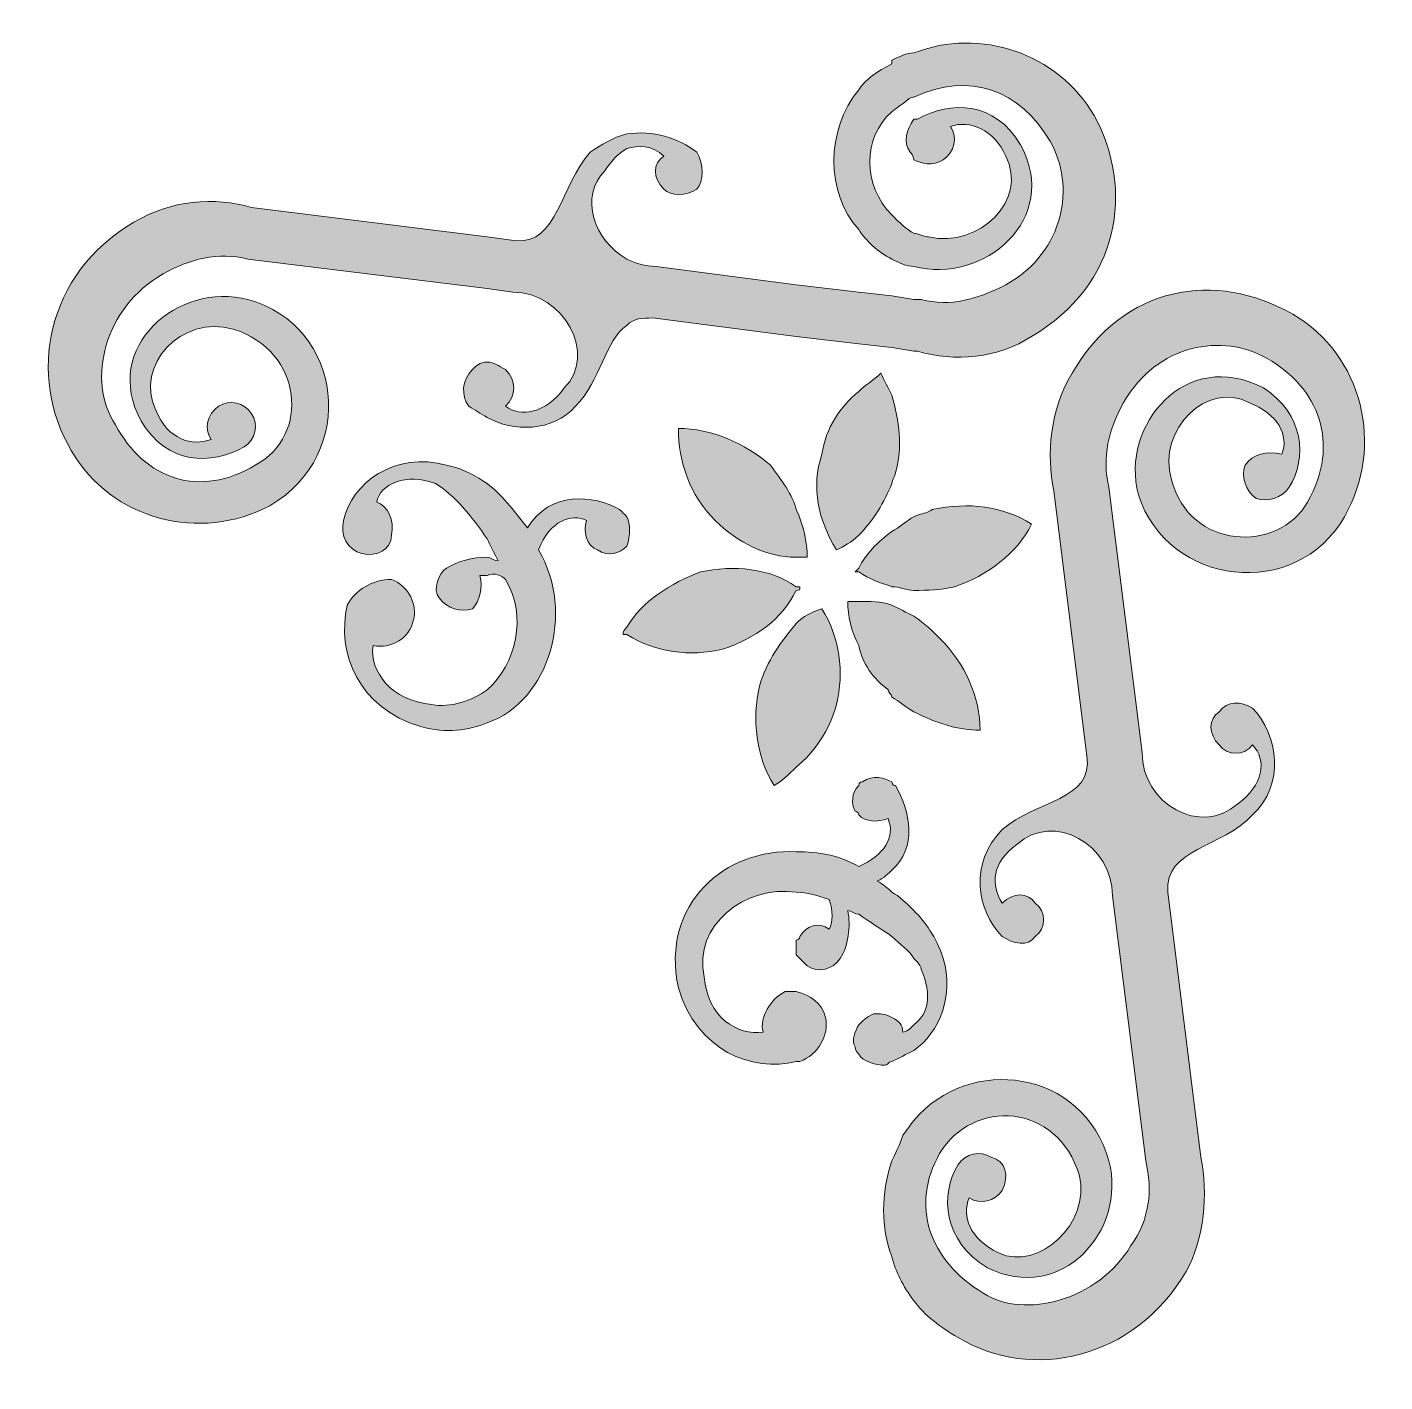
# Model space of a CAD drawing. Header units: inches. Extents: x -161 to 756, y -39 to 875.
import ezdxf

# ---------------------------------------------------------------- set-up
doc = ezdxf.new("R2010")
doc.units = ezdxf.units.IN
doc.header["$MEASUREMENT"] = 0
doc.layers.add('图层 1', color=7, linetype='Continuous')

# ---------------------------------------------------------------- blocks, each defined once
blk = doc.blocks.new('block 2')
at = {"layer": '图层 1', "true_color": 0xffffff}
h = blk.add_hatch(color=7, dxfattribs=at)
h.dxf.hatch_style = 2
edge = h.paths.add_edge_path()
edge.add_spline(control_points=[(-12.02, 691.65), (-59.21, 704.05), (-111.38, 659.34), (-84.05, 609.66), (-66.67, 579.86), (-36.85, 579.86), (-14.5, 592.28), (-7.05, 597.25), (-4.56, 607.19), (-9.53, 614.63), (-14.5, 622.08), (-24.44, 624.57), (-31.88, 619.6), (-39.34, 614.63), (-41.82, 604.69), (-36.85, 597.25), (-49.28, 592.28), (-66.67, 597.25), (-74.11, 617.12), (-89.02, 646.92), (-56.73, 681.71), (-21.96, 671.77), (25.24, 656.86), (30.21, 599.74), (-7.05, 579.86), (-44.32, 557.51), (-81.56, 569.92), (-101.44, 607.19), (-121.31, 636.98), (-108.9, 686.66), (-69.14, 709.03), (-51.76, 718.97), (-31.88, 723.92), (-12.02, 718.97), (-12.02, 718.97), (149.44, 699.09), (149.44, 699.09), (149.44, 699.09), (166.83, 696.6), (166.83, 696.6), (201.59, 696.6), (223.97, 654.38), (201.59, 632.01), (189.18, 614.63), (171.8, 612.16), (161.86, 619.6), (169.3, 627.06), (169.3, 636.98), (161.86, 644.45), (156.89, 646.92), (154.42, 649.4), (149.44, 649.4), (144.48, 649.4), (141.98, 646.92), (139.5, 644.45), (132.06, 636.98), (132.06, 627.06), (137.03, 619.6), (141.98, 617.12), (144.48, 614.63), (149.44, 612.16), (166.83, 602.21), (194.15, 602.21), (209.06, 619.6), (226.44, 636.98), (228.94, 664.32), (243.83, 674.25), (248.8, 679.21), (253.77, 679.21), (261.21, 679.21), (261.21, 679.21), (358.09, 666.8), (358.09, 666.8), (358.09, 666.8), (400.32, 661.83), (400.32, 661.83), (400.32, 661.83), (422.68, 659.34), (422.68, 659.34), (422.68, 659.34), (437.59, 656.86), (437.59, 656.86), (437.59, 656.86), (440.06, 656.86), (440.06, 656.86), (464.91, 649.4), (494.71, 651.89), (517.06, 666.8), (576.68, 701.57), (586.62, 766.15), (559.29, 815.83), (534.46, 858.06), (482.29, 875.45), (437.58, 858.06), (432.62, 858.06), (427.65, 855.59), (422.68, 853.09), (422.68, 853.09), (422.68, 850.6), (422.68, 850.6), (412.74, 845.65), (405.29, 840.68), (400.32, 833.22), (377.97, 805.9), (377.97, 763.68), (400.32, 738.83), (405.29, 731.37), (412.74, 723.92), (422.68, 718.97), (427.65, 716.48), (432.62, 713.99), (437.58, 713.99), (484.77, 701.57), (536.94, 746.29), (509.62, 795.95), (492.23, 825.77), (462.41, 825.77), (440.06, 813.34), (440.06, 813.34), (440.06, 813.34), (437.58, 813.34), (432.62, 805.9), (430.12, 798.45), (435.09, 791), (435.09, 791), (437.58, 788.51), (437.58, 786.02), (442.55, 783.54), (450, 781.06), (457.44, 786.02), (464.91, 791), (467.38, 800.94), (462.41, 808.39), (474.85, 813.34), (492.23, 805.9), (499.67, 788.51), (514.58, 758.7), (482.29, 726.42), (447.52, 733.86), (445.03, 733.86), (440.06, 736.36), (437.58, 736.36), (432.62, 738.83), (427.64, 743.8), (422.68, 748.77), (402.8, 768.64), (402.8, 800.94), (422.68, 818.33), (425.15, 820.81), (430.12, 823.28), (432.62, 825.77), (435.09, 828.27), (437.58, 828.27), (437.58, 828.27), (474.85, 845.65), (509.62, 833.22), (529.49, 798.45), (546.88, 768.64), (539.43, 723.93), (499.67, 701.57), (479.8, 691.65), (462.41, 686.67), (442.55, 691.65), (442.55, 691.65), (437.58, 691.65), (437.58, 691.65), (437.58, 691.65), (422.68, 694.13), (422.68, 694.13), (422.68, 694.13), (400.32, 696.6), (400.32, 696.6), (400.32, 696.6), (358.09, 701.57), (358.09, 701.57), (358.09, 701.57), (263.7, 713.99), (263.7, 713.99), (256.26, 713.99), (248.8, 716.48), (243.82, 718.97), (221.47, 731.37), (211.53, 761.19), (228.93, 778.57), (233.89, 786.02), (238.86, 791), (243.82, 793.48), (251.29, 795.96), (261.21, 795.96), (268.67, 788.51), (261.21, 783.54), (261.21, 773.62), (268.67, 766.16), (273.64, 761.19), (283.58, 761.19), (291.03, 766.16), (296, 771.13), (296, 783.54), (291.03, 791), (278.62, 800.94), (261.21, 805.9), (243.82, 803.42), (233.89, 800.94), (226.44, 795.96), (218.99, 791), (199.12, 768.64), (196.64, 728.9), (169.3, 731.37), (169.3, 731.37), (149.44, 733.87), (149.44, 733.87), (149.44, 733.87), (-9.53, 753.74), (-9.53, 753.74), (-34.38, 761.19), (-64.18, 758.7), (-89.02, 743.8), (-148.64, 709.03), (-161.06, 639.48), (-131.25, 589.8), (-103.93, 542.6), (-44.32, 527.69), (2.89, 552.54), (62.5, 587.31), (52.57, 674.25), (-12.02, 691.65)], knot_values=[0, 0, 0, 0, 1, 1, 1, 2, 2, 2, 3, 3, 3, 4, 4, 4, 5, 5, 5, 6, 6, 6, 7, 7, 7, 8, 8, 8, 9, 9, 9, 10, 10, 10, 11, 11, 11, 12, 12, 12, 13, 13, 13, 14, 14, 14, 15, 15, 15, 16, 16, 16, 17, 17, 17, 18, 18, 18, 19, 19, 19, 20, 20, 20, 21, 21, 21, 22, 22, 22, 23, 23, 23, 24, 24, 24, 25, 25, 25, 26, 26, 26, 27, 27, 27, 28, 28, 28, 29, 29, 29, 30, 30, 30, 31, 31, 31, 32, 32, 32, 33, 33, 33, 34, 34, 34, 35, 35, 35, 36, 36, 36, 37, 37, 37, 38, 38, 38, 39, 39, 39, 40, 40, 40, 41, 41, 41, 42, 42, 42, 43, 43, 43, 44, 44, 44, 45, 45, 45, 46, 46, 46, 47, 47, 47, 48, 48, 48, 49, 49, 49, 50, 50, 50, 51, 51, 51, 52, 52, 52, 53, 53, 53, 54, 54, 54, 55, 55, 55, 56, 56, 56, 57, 57, 57, 58, 58, 58, 59, 59, 59, 60, 60, 60, 61, 61, 61, 62, 62, 62, 63, 63, 63, 64, 64, 64, 65, 65, 65, 66, 66, 66, 67, 67, 67, 68, 68, 68, 69, 69, 69, 70, 70, 70, 71, 71, 71, 72, 72, 72, 73, 73, 73, 74, 74, 74, 75, 75, 75, 75], degree=3, periodic=1)
h = blk.add_hatch(color=7, dxfattribs=at)
h.dxf.hatch_style = 2
edge = h.paths.add_edge_path()
edge.add_spline(control_points=[(693.43, 681.71), (641.27, 711.51), (579.17, 701.57), (544.38, 641.95), (529.49, 617.12), (527, 587.31), (531.97, 562.48), (531.97, 562.48), (554.32, 383.63), (554.32, 383.63), (559.29, 353.83), (519.56, 353.83), (497.2, 333.95), (474.85, 311.58), (479.8, 279.3), (497.2, 261.92), (504.64, 256.93), (514.58, 254.46), (519.56, 261.92), (527, 266.87), (527, 279.3), (519.56, 284.26), (514.58, 291.72), (504.64, 291.72), (497.2, 284.26), (489.74, 296.69), (489.74, 311.58), (507.14, 324.01), (531.97, 346.37), (571.71, 324.01), (571.71, 289.25), (571.71, 289.25), (594.08, 110.38), (594.08, 110.38), (599.03, 90.52), (596.55, 70.66), (584.14, 53.25), (561.79, 15.99), (512.09, 3.58), (484.77, 20.96), (447.52, 43.33), (435.09, 80.58), (454.97, 115.36), (477.32, 152.63), (534.46, 150.14), (549.35, 100.46), (556.82, 68.17), (522.03, 35.87), (494.71, 48.29), (474.85, 58.23), (469.88, 73.13), (474.85, 85.55), (482.29, 80.58), (492.23, 83.05), (497.2, 90.52), (502.17, 100.46), (499.68, 110.38), (489.74, 112.87), (482.29, 117.84), (472.35, 115.37), (467.39, 107.9), (454.97, 88.04), (457.44, 55.73), (487.26, 38.35), (536.94, 13.52), (581.65, 63.19), (569.23, 110.38), (551.85, 172.49), (474.85, 182.42), (437.59, 137.7), (435.09, 135.23), (432.62, 130.26), (430.12, 127.78), (427.65, 120.32), (425.15, 115.37), (422.68, 110.38), (415.23, 88.04), (415.23, 65.67), (422.68, 45.81), (425.16, 35.87), (430.12, 25.93), (437.59, 15.99), (445.03, 6.07), (454.97, -1.39), (467.39, -8.84), (517.06, -38.65), (586.62, -23.75), (621.4, 35.87), (633.82, 58.22), (636.29, 88.04), (631.33, 112.87), (631.33, 112.87), (608.97, 291.72), (608.97, 291.72), (606.5, 321.52), (646.23, 321.52), (666.11, 343.89), (688.47, 363.75), (683.5, 398.54), (666.11, 415.92), (658.65, 420.88), (648.73, 420.88), (643.76, 413.43), (636.29, 408.48), (636.29, 398.54), (643.76, 391.08), (648.73, 383.63), (661.14, 383.63), (666.11, 391.08), (676.05, 381.15), (673.56, 363.75), (656.17, 351.34), (631.33, 328.98), (591.59, 351.34), (591.59, 386.11), (591.59, 386.11), (569.24, 564.96), (569.24, 564.96), (564.26, 584.83), (569.24, 604.69), (579.17, 622.08), (601.53, 661.83), (646.23, 669.28), (676.05, 651.89), (710.82, 632.01), (725.73, 594.75), (703.37, 555.02), (683.5, 520.25), (623.88, 522.72), (611.46, 569.92), (601.53, 604.69), (636.29, 636.98), (663.62, 622.08), (683.5, 614.63), (690.94, 599.74), (685.97, 587.31), (676.05, 589.8), (666.11, 587.31), (661.14, 579.86), (658.65, 572.42), (661.14, 562.47), (668.59, 557.51), (676.05, 555.01), (685.97, 557.51), (690.94, 564.96), (703.38, 584.83), (700.88, 614.63), (673.56, 632.01), (621.4, 659.34), (576.68, 607.19), (589.11, 559.98), (608.97, 497.89), (695.91, 487.95), (728.21, 545.09), (755.53, 592.28), (740.62, 654.39), (693.43, 681.71)], knot_values=[0, 0, 0, 0, 1, 1, 1, 2, 2, 2, 3, 3, 3, 4, 4, 4, 5, 5, 5, 6, 6, 6, 7, 7, 7, 8, 8, 8, 9, 9, 9, 10, 10, 10, 11, 11, 11, 12, 12, 12, 13, 13, 13, 14, 14, 14, 15, 15, 15, 16, 16, 16, 17, 17, 17, 18, 18, 18, 19, 19, 19, 20, 20, 20, 21, 21, 21, 22, 22, 22, 23, 23, 23, 24, 24, 24, 25, 25, 25, 26, 26, 26, 27, 27, 27, 28, 28, 28, 29, 29, 29, 30, 30, 30, 31, 31, 31, 32, 32, 32, 33, 33, 33, 34, 34, 34, 35, 35, 35, 36, 36, 36, 37, 37, 37, 38, 38, 38, 39, 39, 39, 40, 40, 40, 41, 41, 41, 42, 42, 42, 43, 43, 43, 44, 44, 44, 45, 45, 45, 46, 46, 46, 47, 47, 47, 48, 48, 48, 49, 49, 49, 50, 50, 50, 51, 51, 51, 52, 52, 52, 52], degree=3, periodic=1)
h = blk.add_hatch(color=7, dxfattribs=at)
h.dxf.hatch_style = 2
edge = h.paths.add_edge_path()
edge.add_spline(control_points=[(422.68, 567.43), (422.68, 569.92), (425.15, 572.42), (425.15, 574.89), (430.12, 592.28), (427.65, 609.66), (422.68, 627.07), (420.2, 632.01), (417.71, 636.98), (415.23, 641.95), (410.26, 636.98), (405.29, 634.51), (400.32, 629.54), (387.91, 619.6), (377.97, 604.69), (375.47, 587.31), (368.03, 564.95), (373, 542.6), (385.41, 522.72), (390.38, 525.22), (395.35, 527.69), (400.32, 532.66), (410.26, 542.6), (417.71, 555.02), (422.68, 567.43)], knot_values=[0, 0, 0, 0, 1, 1, 1, 2, 2, 2, 3, 3, 3, 4, 4, 4, 5, 5, 5, 6, 6, 6, 7, 7, 7, 8, 8, 8, 8], degree=3, periodic=1)
h = blk.add_hatch(color=7, dxfattribs=at)
h.dxf.hatch_style = 2
edge = h.paths.add_edge_path()
edge.add_spline(control_points=[(340.71, 579.86), (323.32, 594.75), (300.97, 604.69), (278.62, 604.69), (278.62, 582.34), (286.06, 559.98), (303.44, 542.6), (318.35, 527.69), (338.23, 517.77), (358.09, 517.77), (360.59, 517.77), (363.06, 517.77), (365.55, 517.77), (365.55, 527.69), (363.06, 540.11), (358.09, 550.05), (355.62, 559.98), (348.15, 569.92), (340.71, 579.86)], knot_values=[0, 0, 0, 0, 1, 1, 1, 2, 2, 2, 3, 3, 3, 4, 4, 4, 5, 5, 5, 6, 6, 6, 6], degree=3, periodic=1)
h = blk.add_hatch(color=7, dxfattribs=at)
h.dxf.hatch_style = 2
edge = h.paths.add_edge_path()
edge.add_spline(control_points=[(243.83, 545.09), (241.35, 547.57), (241.35, 547.57), (238.86, 550.05), (221.47, 559.98), (191.67, 562.48), (176.77, 537.63), (166.83, 550.05), (159.38, 559.98), (149.44, 567.43), (141.98, 572.42), (134.54, 577.37), (122.12, 579.86), (87.34, 589.8), (57.53, 567.43), (52.57, 542.6), (50.09, 532.66), (55.06, 522.72), (64.98, 520.25), (74.92, 517.77), (84.86, 522.72), (84.86, 532.66), (87.34, 542.6), (82.38, 552.54), (74.92, 555.01), (77.41, 567.43), (94.8, 574.89), (114.66, 567.43), (127.09, 559.98), (139.5, 545.09), (149.44, 530.19), (151.92, 525.21), (154.42, 520.25), (156.89, 515.28), (154.41, 515.28), (151.92, 517.77), (149.44, 517.77), (139.5, 517.77), (129.57, 515.28), (122.12, 510.31), (117.15, 507.83), (112.18, 495.4), (117.15, 490.45), (122.12, 482.98), (132.06, 480.51), (139.5, 482.98), (144.48, 487.95), (146.95, 497.89), (144.48, 505.34), (144.48, 505.34), (146.95, 505.34), (149.44, 505.34), (154.42, 507.83), (159.38, 505.34), (161.86, 502.85), (176.77, 478.02), (169.3, 445.72), (149.44, 428.34), (139.5, 420.88), (124.6, 415.92), (112.18, 418.4), (84.86, 420.88), (69.95, 440.75), (72.44, 458.14), (84.86, 455.66), (97.27, 463.12), (99.76, 475.52), (102.24, 485.46), (97.27, 497.89), (84.86, 502.85), (72.44, 502.85), (60.01, 495.4), (55.06, 485.46), (47.59, 453.19), (62.5, 415.92), (104.74, 403.49), (122.12, 398.54), (137.03, 401.02), (149.44, 405.98), (191.67, 420.88), (209.06, 480.51), (184.21, 522.72), (191.67, 542.6), (206.57, 547.57), (216.51, 542.6), (214.03, 535.15), (216.51, 525.22), (223.97, 522.72), (231.41, 517.77), (238.86, 520.25), (243.83, 525.22), (246.32, 532.66), (246.32, 540.11), (243.83, 545.09)], knot_values=[0, 0, 0, 0, 1, 1, 1, 2, 2, 2, 3, 3, 3, 4, 4, 4, 5, 5, 5, 6, 6, 6, 7, 7, 7, 8, 8, 8, 9, 9, 9, 10, 10, 10, 11, 11, 11, 12, 12, 12, 13, 13, 13, 14, 14, 14, 15, 15, 15, 16, 16, 16, 17, 17, 17, 18, 18, 18, 19, 19, 19, 20, 20, 20, 21, 21, 21, 22, 22, 22, 23, 23, 23, 24, 24, 24, 25, 25, 25, 26, 26, 26, 27, 27, 27, 28, 28, 28, 29, 29, 29, 30, 30, 30, 31, 31, 31, 31], degree=3, periodic=1)
h = blk.add_hatch(color=7, dxfattribs=at)
h.dxf.hatch_style = 2
edge = h.paths.add_edge_path()
edge.add_spline(control_points=[(517.06, 540.11), (497.2, 552.54), (474.85, 555.01), (450, 550.05), (447.52, 547.57), (442.55, 547.57), (437.58, 545.09), (432.62, 542.6), (427.65, 537.63), (422.68, 535.15), (412.74, 527.69), (405.29, 520.25), (400.32, 510.31), (400.32, 510.31), (400.32, 510.31), (397.83, 507.83), (400.32, 507.83), (400.32, 507.83), (400.32, 507.83), (407.77, 502.84), (415.23, 500.37), (422.68, 497.89), (427.65, 497.89), (432.62, 495.4), (437.58, 495.4), (447.52, 495.4), (454.97, 495.4), (464.91, 497.89), (487.26, 505.34), (507.14, 520.25), (517.06, 540.11)], knot_values=[0, 0, 0, 0, 1, 1, 1, 2, 2, 2, 3, 3, 3, 4, 4, 4, 5, 5, 5, 6, 6, 6, 7, 7, 7, 8, 8, 8, 9, 9, 9, 10, 10, 10, 10], degree=3, periodic=1)
h = blk.add_hatch(color=7, dxfattribs=at)
h.dxf.hatch_style = 2
edge = h.paths.add_edge_path()
edge.add_spline(control_points=[(308.41, 455.66), (330.77, 463.12), (348.15, 475.52), (358.09, 495.4), (360.59, 495.4), (360.59, 495.4), (360.59, 497.89), (360.59, 497.89), (360.59, 497.89), (358.09, 497.89), (340.71, 510.31), (315.86, 512.78), (293.51, 507.83), (273.64, 500.37), (253.77, 487.95), (243.82, 470.57), (241.35, 468.07), (241.35, 468.07), (241.35, 465.6), (241.35, 465.6), (241.35, 465.6), (243.82, 465.6), (263.7, 453.18), (286.06, 450.69), (308.41, 455.66)], knot_values=[0, 0, 0, 0, 1, 1, 1, 2, 2, 2, 3, 3, 3, 4, 4, 4, 5, 5, 5, 6, 6, 6, 7, 7, 7, 8, 8, 8, 8], degree=3, periodic=1)
h = blk.add_hatch(color=7, dxfattribs=at)
h.dxf.hatch_style = 2
edge = h.paths.add_edge_path()
edge.add_spline(control_points=[(437.58, 478.01), (432.62, 480.51), (427.65, 482.98), (422.68, 485.46), (415.23, 487.95), (407.77, 487.95), (400.32, 487.95), (397.83, 487.95), (395.35, 487.95), (392.88, 487.95), (392.88, 478.01), (395.35, 468.07), (400.32, 458.14), (402.8, 445.72), (410.26, 435.8), (420.2, 428.34), (420.2, 425.86), (422.68, 425.86), (422.68, 423.37), (427.65, 420.88), (432.62, 415.92), (437.59, 413.43), (452.48, 405.98), (467.39, 401.02), (482.29, 401.02), (482.29, 423.37), (472.35, 445.72), (454.97, 463.12), (450, 468.07), (445.03, 473.05), (437.58, 478.01)], knot_values=[0, 0, 0, 0, 1, 1, 1, 2, 2, 2, 3, 3, 3, 4, 4, 4, 5, 5, 5, 6, 6, 6, 7, 7, 7, 8, 8, 8, 9, 9, 9, 10, 10, 10, 10], degree=3, periodic=1)
h = blk.add_hatch(color=7, dxfattribs=at)
h.dxf.hatch_style = 2
edge = h.paths.add_edge_path()
edge.add_spline(control_points=[(358.09, 473.05), (348.15, 460.63), (338.23, 448.2), (333.26, 430.81), (328.29, 408.47), (330.77, 383.63), (343.18, 363.75), (348.15, 366.23), (353.12, 371.21), (358.09, 376.17), (370.51, 386.1), (380.44, 401.02), (385.41, 418.4), (390.38, 440.75), (387.9, 463.12), (375.47, 482.98), (368.03, 480.51), (363.06, 478.01), (358.09, 473.05)], knot_values=[0, 0, 0, 0, 1, 1, 1, 2, 2, 2, 3, 3, 3, 4, 4, 4, 5, 5, 5, 6, 6, 6, 6], degree=3, periodic=1)
h = blk.add_hatch(color=7, dxfattribs=at)
h.dxf.hatch_style = 2
edge = h.paths.add_edge_path()
edge.add_spline(control_points=[(422.68, 177.46), (427.65, 179.95), (432.62, 182.42), (437.58, 184.9), (454.97, 197.33), (464.91, 222.16), (457.44, 247.01), (452.48, 261.92), (445.03, 271.84), (437.58, 279.3), (432.62, 284.26), (427.65, 289.24), (422.68, 291.72), (420.2, 294.19), (417.71, 296.69), (412.74, 299.16), (417.71, 301.66), (420.2, 304.14), (422.68, 306.63), (440.06, 321.52), (435.09, 346.37), (425.15, 363.75), (425.15, 363.75), (422.68, 363.75), (422.68, 366.23), (417.71, 368.72), (410.26, 371.21), (402.8, 366.23), (402.8, 366.23), (400.32, 366.23), (400.32, 363.75), (395.35, 358.78), (395.35, 351.33), (397.83, 346.37), (397.83, 346.37), (400.32, 346.37), (400.32, 343.89), (405.29, 338.9), (412.74, 338.9), (420.2, 341.39), (425.15, 328.98), (417.71, 316.56), (400.32, 309.1), (387.9, 316.56), (373, 319.04), (358.09, 319.04), (310.91, 321.52), (266.18, 284.26), (278.62, 227.13), (291.03, 184.9), (328.29, 170.01), (358.09, 177.45), (360.59, 177.45), (360.59, 177.45), (360.59, 177.45), (373, 182.42), (380.44, 194.84), (377.97, 207.27), (375.47, 217.19), (368.03, 222.16), (358.09, 224.66), (355.61, 224.66), (353.12, 224.66), (350.65, 224.66), (340.71, 219.68), (333.26, 207.27), (335.73, 197.33), (318.35, 194.84), (298.47, 207.27), (296, 234.6), (288.53, 269.37), (323.32, 296.69), (358.09, 291.72), (365.55, 291.72), (373, 289.24), (380.45, 286.75), (382.94, 279.3), (382.94, 271.84), (380.45, 266.87), (373, 271.84), (365.55, 269.37), (360.59, 261.92), (360.59, 261.92), (360.59, 259.42), (358.09, 259.42), (358.09, 256.93), (358.09, 254.45), (358.09, 249.49), (360.59, 247.01), (363.06, 244.52), (365.55, 242.04), (373, 237.07), (382.94, 239.55), (387.91, 247.01), (392.88, 254.45), (395.35, 269.37), (392.88, 279.3), (395.35, 279.3), (397.83, 276.81), (400.32, 276.81), (407.77, 271.84), (415.23, 266.87), (422.68, 261.92), (427.65, 256.93), (435.09, 251.98), (437.59, 247.01), (440.06, 244.52), (442.55, 242.04), (442.55, 239.55), (450, 222.16), (447.52, 209.75), (437.59, 202.28), (435.09, 199.81), (432.62, 197.33), (430.12, 197.33), (430.12, 202.28), (427.65, 204.78), (422.68, 207.27), (417.71, 209.75), (415.23, 209.75), (410.26, 209.75), (405.29, 207.27), (402.8, 204.78), (400.32, 202.28), (397.83, 197.33), (395.35, 192.35), (397.83, 187.39), (397.83, 187.39), (397.83, 184.9), (400.32, 182.42), (402.8, 177.45), (412.74, 174.96), (417.71, 174.96), (420.2, 174.96), (420.2, 177.46), (422.68, 177.46)], knot_values=[0, 0, 0, 0, 1, 1, 1, 2, 2, 2, 3, 3, 3, 4, 4, 4, 5, 5, 5, 6, 6, 6, 7, 7, 7, 8, 8, 8, 9, 9, 9, 10, 10, 10, 11, 11, 11, 12, 12, 12, 13, 13, 13, 14, 14, 14, 15, 15, 15, 16, 16, 16, 17, 17, 17, 18, 18, 18, 19, 19, 19, 20, 20, 20, 21, 21, 21, 22, 22, 22, 23, 23, 23, 24, 24, 24, 25, 25, 25, 26, 26, 26, 27, 27, 27, 28, 28, 28, 29, 29, 29, 30, 30, 30, 31, 31, 31, 32, 32, 32, 33, 33, 33, 34, 34, 34, 35, 35, 35, 36, 36, 36, 37, 37, 37, 38, 38, 38, 39, 39, 39, 40, 40, 40, 41, 41, 41, 42, 42, 42, 43, 43, 43, 44, 44, 44, 45, 45, 45, 45], degree=3, periodic=1)
at = {"layer": '图层 1', "lineweight": 0}
for points, knots in [([(-12.02, 691.65), (-59.21, 704.05), (-111.38, 659.34), (-84.05, 609.66), (-66.67, 579.86), (-36.85, 579.86), (-14.5, 592.28), (-7.05, 597.25), (-4.56, 607.19), (-9.53, 614.63), (-14.5, 622.08), (-24.44, 624.57), (-31.88, 619.6), (-39.34, 614.63), (-41.82, 604.69), (-36.85, 597.25), (-49.28, 592.28), (-66.67, 597.25), (-74.11, 617.12), (-89.02, 646.92), (-56.73, 681.71), (-21.96, 671.77), (25.24, 656.86), (30.21, 599.74), (-7.05, 579.86), (-44.32, 557.51), (-81.56, 569.92), (-101.44, 607.19), (-121.31, 636.98), (-108.9, 686.66), (-69.14, 709.03), (-51.76, 718.97), (-31.88, 723.92), (-12.02, 718.97), (-12.02, 718.97), (149.44, 699.09), (149.44, 699.09), (149.44, 699.09), (166.83, 696.6), (166.83, 696.6), (201.59, 696.6), (223.97, 654.38), (201.59, 632.01), (189.18, 614.63), (171.8, 612.16), (161.86, 619.6), (169.3, 627.06), (169.3, 636.98), (161.86, 644.45), (156.89, 646.92), (154.42, 649.4), (149.44, 649.4), (144.48, 649.4), (141.98, 646.92), (139.5, 644.45), (132.06, 636.98), (132.06, 627.06), (137.03, 619.6), (141.98, 617.12), (144.48, 614.63), (149.44, 612.16), (166.83, 602.21), (194.15, 602.21), (209.06, 619.6), (226.44, 636.98), (228.94, 664.32), (243.83, 674.25), (248.8, 679.21), (253.77, 679.21), (261.21, 679.21), (261.21, 679.21), (358.09, 666.8), (358.09, 666.8), (358.09, 666.8), (400.32, 661.83), (400.32, 661.83), (400.32, 661.83), (422.68, 659.34), (422.68, 659.34), (422.68, 659.34), (437.59, 656.86), (437.59, 656.86), (437.59, 656.86), (440.06, 656.86), (440.06, 656.86), (464.91, 649.4), (494.71, 651.89), (517.06, 666.8), (576.68, 701.57), (586.62, 766.15), (559.29, 815.83), (534.46, 858.06), (482.29, 875.45), (437.58, 858.06), (432.62, 858.06), (427.65, 855.59), (422.68, 853.09), (422.68, 853.09), (422.68, 850.6), (422.68, 850.6), (412.74, 845.65), (405.29, 840.68), (400.32, 833.22), (377.97, 805.9), (377.97, 763.68), (400.32, 738.83), (405.29, 731.37), (412.74, 723.92), (422.68, 718.97), (427.65, 716.48), (432.62, 713.99), (437.58, 713.99), (484.77, 701.57), (536.94, 746.29), (509.62, 795.95), (492.23, 825.77), (462.41, 825.77), (440.06, 813.34), (440.06, 813.34), (440.06, 813.34), (437.58, 813.34), (432.62, 805.9), (430.12, 798.45), (435.09, 791), (435.09, 791), (437.58, 788.51), (437.58, 786.02), (442.55, 783.54), (450, 781.06), (457.44, 786.02), (464.91, 791), (467.38, 800.94), (462.41, 808.39), (474.85, 813.34), (492.23, 805.9), (499.67, 788.51), (514.58, 758.7), (482.29, 726.42), (447.52, 733.86), (445.03, 733.86), (440.06, 736.36), (437.58, 736.36), (432.62, 738.83), (427.64, 743.8), (422.68, 748.77), (402.8, 768.64), (402.8, 800.94), (422.68, 818.33), (425.15, 820.81), (430.12, 823.28), (432.62, 825.77), (435.09, 828.27), (437.58, 828.27), (437.58, 828.27), (474.85, 845.65), (509.62, 833.22), (529.49, 798.45), (546.88, 768.64), (539.43, 723.93), (499.67, 701.57), (479.8, 691.65), (462.41, 686.67), (442.55, 691.65), (442.55, 691.65), (437.58, 691.65), (437.58, 691.65), (437.58, 691.65), (422.68, 694.13), (422.68, 694.13), (422.68, 694.13), (400.32, 696.6), (400.32, 696.6), (400.32, 696.6), (358.09, 701.57), (358.09, 701.57), (358.09, 701.57), (263.7, 713.99), (263.7, 713.99), (256.26, 713.99), (248.8, 716.48), (243.82, 718.97), (221.47, 731.37), (211.53, 761.19), (228.93, 778.57), (233.89, 786.02), (238.86, 791), (243.82, 793.48), (251.29, 795.96), (261.21, 795.96), (268.67, 788.51), (261.21, 783.54), (261.21, 773.62), (268.67, 766.16), (273.64, 761.19), (283.58, 761.19), (291.03, 766.16), (296, 771.13), (296, 783.54), (291.03, 791), (278.62, 800.94), (261.21, 805.9), (243.82, 803.42), (233.89, 800.94), (226.44, 795.96), (218.99, 791), (199.12, 768.64), (196.64, 728.9), (169.3, 731.37), (169.3, 731.37), (149.44, 733.87), (149.44, 733.87), (149.44, 733.87), (-9.53, 753.74), (-9.53, 753.74), (-34.38, 761.19), (-64.18, 758.7), (-89.02, 743.8), (-148.64, 709.03), (-161.06, 639.48), (-131.25, 589.8), (-103.93, 542.6), (-44.32, 527.69), (2.89, 552.54), (62.5, 587.31), (52.57, 674.25), (-12.02, 691.65)], [0, 0, 0, 0, 1, 1, 1, 2, 2, 2, 3, 3, 3, 4, 4, 4, 5, 5, 5, 6, 6, 6, 7, 7, 7, 8, 8, 8, 9, 9, 9, 10, 10, 10, 11, 11, 11, 12, 12, 12, 13, 13, 13, 14, 14, 14, 15, 15, 15, 16, 16, 16, 17, 17, 17, 18, 18, 18, 19, 19, 19, 20, 20, 20, 21, 21, 21, 22, 22, 22, 23, 23, 23, 24, 24, 24, 25, 25, 25, 26, 26, 26, 27, 27, 27, 28, 28, 28, 29, 29, 29, 30, 30, 30, 31, 31, 31, 32, 32, 32, 33, 33, 33, 34, 34, 34, 35, 35, 35, 36, 36, 36, 37, 37, 37, 38, 38, 38, 39, 39, 39, 40, 40, 40, 41, 41, 41, 42, 42, 42, 43, 43, 43, 44, 44, 44, 45, 45, 45, 46, 46, 46, 47, 47, 47, 48, 48, 48, 49, 49, 49, 50, 50, 50, 51, 51, 51, 52, 52, 52, 53, 53, 53, 54, 54, 54, 55, 55, 55, 56, 56, 56, 57, 57, 57, 58, 58, 58, 59, 59, 59, 60, 60, 60, 61, 61, 61, 62, 62, 62, 63, 63, 63, 64, 64, 64, 65, 65, 65, 66, 66, 66, 67, 67, 67, 68, 68, 68, 69, 69, 69, 70, 70, 70, 71, 71, 71, 72, 72, 72, 73, 73, 73, 74, 74, 74, 75, 75, 75, 75]), ([(693.43, 681.71), (641.27, 711.51), (579.17, 701.57), (544.38, 641.95), (529.49, 617.12), (527, 587.31), (531.97, 562.48), (531.97, 562.48), (554.32, 383.63), (554.32, 383.63), (559.29, 353.83), (519.56, 353.83), (497.2, 333.95), (474.85, 311.58), (479.8, 279.3), (497.2, 261.92), (504.64, 256.93), (514.58, 254.46), (519.56, 261.92), (527, 266.87), (527, 279.3), (519.56, 284.26), (514.58, 291.72), (504.64, 291.72), (497.2, 284.26), (489.74, 296.69), (489.74, 311.58), (507.14, 324.01), (531.97, 346.37), (571.71, 324.01), (571.71, 289.25), (571.71, 289.25), (594.08, 110.38), (594.08, 110.38), (599.03, 90.52), (596.55, 70.66), (584.14, 53.25), (561.79, 15.99), (512.09, 3.58), (484.77, 20.96), (447.52, 43.33), (435.09, 80.58), (454.97, 115.36), (477.32, 152.63), (534.46, 150.14), (549.35, 100.46), (556.82, 68.17), (522.03, 35.87), (494.71, 48.29), (474.85, 58.23), (469.88, 73.13), (474.85, 85.55), (482.29, 80.58), (492.23, 83.05), (497.2, 90.52), (502.17, 100.46), (499.68, 110.38), (489.74, 112.87), (482.29, 117.84), (472.35, 115.37), (467.39, 107.9), (454.97, 88.04), (457.44, 55.73), (487.26, 38.35), (536.94, 13.52), (581.65, 63.19), (569.23, 110.38), (551.85, 172.49), (474.85, 182.42), (437.59, 137.7), (435.09, 135.23), (432.62, 130.26), (430.12, 127.78), (427.65, 120.32), (425.15, 115.37), (422.68, 110.38), (415.23, 88.04), (415.23, 65.67), (422.68, 45.81), (425.16, 35.87), (430.12, 25.93), (437.59, 15.99), (445.03, 6.07), (454.97, -1.39), (467.39, -8.84), (517.06, -38.65), (586.62, -23.75), (621.4, 35.87), (633.82, 58.22), (636.29, 88.04), (631.33, 112.87), (631.33, 112.87), (608.97, 291.72), (608.97, 291.72), (606.5, 321.52), (646.23, 321.52), (666.11, 343.89), (688.47, 363.75), (683.5, 398.54), (666.11, 415.92), (658.65, 420.88), (648.73, 420.88), (643.76, 413.43), (636.29, 408.48), (636.29, 398.54), (643.76, 391.08), (648.73, 383.63), (661.14, 383.63), (666.11, 391.08), (676.05, 381.15), (673.56, 363.75), (656.17, 351.34), (631.33, 328.98), (591.59, 351.34), (591.59, 386.11), (591.59, 386.11), (569.24, 564.96), (569.24, 564.96), (564.26, 584.83), (569.24, 604.69), (579.17, 622.08), (601.53, 661.83), (646.23, 669.28), (676.05, 651.89), (710.82, 632.01), (725.73, 594.75), (703.37, 555.02), (683.5, 520.25), (623.88, 522.72), (611.46, 569.92), (601.53, 604.69), (636.29, 636.98), (663.62, 622.08), (683.5, 614.63), (690.94, 599.74), (685.97, 587.31), (676.05, 589.8), (666.11, 587.31), (661.14, 579.86), (658.65, 572.42), (661.14, 562.47), (668.59, 557.51), (676.05, 555.01), (685.97, 557.51), (690.94, 564.96), (703.38, 584.83), (700.88, 614.63), (673.56, 632.01), (621.4, 659.34), (576.68, 607.19), (589.11, 559.98), (608.97, 497.89), (695.91, 487.95), (728.21, 545.09), (755.53, 592.28), (740.62, 654.39), (693.43, 681.71)], [0, 0, 0, 0, 1, 1, 1, 2, 2, 2, 3, 3, 3, 4, 4, 4, 5, 5, 5, 6, 6, 6, 7, 7, 7, 8, 8, 8, 9, 9, 9, 10, 10, 10, 11, 11, 11, 12, 12, 12, 13, 13, 13, 14, 14, 14, 15, 15, 15, 16, 16, 16, 17, 17, 17, 18, 18, 18, 19, 19, 19, 20, 20, 20, 21, 21, 21, 22, 22, 22, 23, 23, 23, 24, 24, 24, 25, 25, 25, 26, 26, 26, 27, 27, 27, 28, 28, 28, 29, 29, 29, 30, 30, 30, 31, 31, 31, 32, 32, 32, 33, 33, 33, 34, 34, 34, 35, 35, 35, 36, 36, 36, 37, 37, 37, 38, 38, 38, 39, 39, 39, 40, 40, 40, 41, 41, 41, 42, 42, 42, 43, 43, 43, 44, 44, 44, 45, 45, 45, 46, 46, 46, 47, 47, 47, 48, 48, 48, 49, 49, 49, 50, 50, 50, 51, 51, 51, 52, 52, 52, 52]), ([(422.68, 567.43), (422.68, 569.92), (425.15, 572.42), (425.15, 574.89), (430.12, 592.28), (427.65, 609.66), (422.68, 627.07), (420.2, 632.01), (417.71, 636.98), (415.23, 641.95), (410.26, 636.98), (405.29, 634.51), (400.32, 629.54), (387.91, 619.6), (377.97, 604.69), (375.47, 587.31), (368.03, 564.95), (373, 542.6), (385.41, 522.72), (390.38, 525.22), (395.35, 527.69), (400.32, 532.66), (410.26, 542.6), (417.71, 555.02), (422.68, 567.43)], [0, 0, 0, 0, 1, 1, 1, 2, 2, 2, 3, 3, 3, 4, 4, 4, 5, 5, 5, 6, 6, 6, 7, 7, 7, 8, 8, 8, 8]), ([(340.71, 579.86), (323.32, 594.75), (300.97, 604.69), (278.62, 604.69), (278.62, 582.34), (286.06, 559.98), (303.44, 542.6), (318.35, 527.69), (338.23, 517.77), (358.09, 517.77), (360.59, 517.77), (363.06, 517.77), (365.55, 517.77), (365.55, 527.69), (363.06, 540.11), (358.09, 550.05), (355.62, 559.98), (348.15, 569.92), (340.71, 579.86)], [0, 0, 0, 0, 1, 1, 1, 2, 2, 2, 3, 3, 3, 4, 4, 4, 5, 5, 5, 6, 6, 6, 6]), ([(243.83, 545.09), (241.35, 547.57), (241.35, 547.57), (238.86, 550.05), (221.47, 559.98), (191.67, 562.48), (176.77, 537.63), (166.83, 550.05), (159.38, 559.98), (149.44, 567.43), (141.98, 572.42), (134.54, 577.37), (122.12, 579.86), (87.34, 589.8), (57.53, 567.43), (52.57, 542.6), (50.09, 532.66), (55.06, 522.72), (64.98, 520.25), (74.92, 517.77), (84.86, 522.72), (84.86, 532.66), (87.34, 542.6), (82.38, 552.54), (74.92, 555.01), (77.41, 567.43), (94.8, 574.89), (114.66, 567.43), (127.09, 559.98), (139.5, 545.09), (149.44, 530.19), (151.92, 525.21), (154.42, 520.25), (156.89, 515.28), (154.41, 515.28), (151.92, 517.77), (149.44, 517.77), (139.5, 517.77), (129.57, 515.28), (122.12, 510.31), (117.15, 507.83), (112.18, 495.4), (117.15, 490.45), (122.12, 482.98), (132.06, 480.51), (139.5, 482.98), (144.48, 487.95), (146.95, 497.89), (144.48, 505.34), (144.48, 505.34), (146.95, 505.34), (149.44, 505.34), (154.42, 507.83), (159.38, 505.34), (161.86, 502.85), (176.77, 478.02), (169.3, 445.72), (149.44, 428.34), (139.5, 420.88), (124.6, 415.92), (112.18, 418.4), (84.86, 420.88), (69.95, 440.75), (72.44, 458.14), (84.86, 455.66), (97.27, 463.12), (99.76, 475.52), (102.24, 485.46), (97.27, 497.89), (84.86, 502.85), (72.44, 502.85), (60.01, 495.4), (55.06, 485.46), (47.59, 453.19), (62.5, 415.92), (104.74, 403.49), (122.12, 398.54), (137.03, 401.02), (149.44, 405.98), (191.67, 420.88), (209.06, 480.51), (184.21, 522.72), (191.67, 542.6), (206.57, 547.57), (216.51, 542.6), (214.03, 535.15), (216.51, 525.22), (223.97, 522.72), (231.41, 517.77), (238.86, 520.25), (243.83, 525.22), (246.32, 532.66), (246.32, 540.11), (243.83, 545.09)], [0, 0, 0, 0, 1, 1, 1, 2, 2, 2, 3, 3, 3, 4, 4, 4, 5, 5, 5, 6, 6, 6, 7, 7, 7, 8, 8, 8, 9, 9, 9, 10, 10, 10, 11, 11, 11, 12, 12, 12, 13, 13, 13, 14, 14, 14, 15, 15, 15, 16, 16, 16, 17, 17, 17, 18, 18, 18, 19, 19, 19, 20, 20, 20, 21, 21, 21, 22, 22, 22, 23, 23, 23, 24, 24, 24, 25, 25, 25, 26, 26, 26, 27, 27, 27, 28, 28, 28, 29, 29, 29, 30, 30, 30, 31, 31, 31, 31]), ([(517.06, 540.11), (497.2, 552.54), (474.85, 555.01), (450, 550.05), (447.52, 547.57), (442.55, 547.57), (437.58, 545.09), (432.62, 542.6), (427.65, 537.63), (422.68, 535.15), (412.74, 527.69), (405.29, 520.25), (400.32, 510.31), (400.32, 510.31), (400.32, 510.31), (397.83, 507.83), (400.32, 507.83), (400.32, 507.83), (400.32, 507.83), (407.77, 502.84), (415.23, 500.37), (422.68, 497.89), (427.65, 497.89), (432.62, 495.4), (437.58, 495.4), (447.52, 495.4), (454.97, 495.4), (464.91, 497.89), (487.26, 505.34), (507.14, 520.25), (517.06, 540.11)], [0, 0, 0, 0, 1, 1, 1, 2, 2, 2, 3, 3, 3, 4, 4, 4, 5, 5, 5, 6, 6, 6, 7, 7, 7, 8, 8, 8, 9, 9, 9, 10, 10, 10, 10]), ([(308.41, 455.66), (330.77, 463.12), (348.15, 475.52), (358.09, 495.4), (360.59, 495.4), (360.59, 495.4), (360.59, 497.89), (360.59, 497.89), (360.59, 497.89), (358.09, 497.89), (340.71, 510.31), (315.86, 512.78), (293.51, 507.83), (273.64, 500.37), (253.77, 487.95), (243.82, 470.57), (241.35, 468.07), (241.35, 468.07), (241.35, 465.6), (241.35, 465.6), (241.35, 465.6), (243.82, 465.6), (263.7, 453.18), (286.06, 450.69), (308.41, 455.66)], [0, 0, 0, 0, 1, 1, 1, 2, 2, 2, 3, 3, 3, 4, 4, 4, 5, 5, 5, 6, 6, 6, 7, 7, 7, 8, 8, 8, 8]), ([(437.58, 478.01), (432.62, 480.51), (427.65, 482.98), (422.68, 485.46), (415.23, 487.95), (407.77, 487.95), (400.32, 487.95), (397.83, 487.95), (395.35, 487.95), (392.88, 487.95), (392.88, 478.01), (395.35, 468.07), (400.32, 458.14), (402.8, 445.72), (410.26, 435.8), (420.2, 428.34), (420.2, 425.86), (422.68, 425.86), (422.68, 423.37), (427.65, 420.88), (432.62, 415.92), (437.59, 413.43), (452.48, 405.98), (467.39, 401.02), (482.29, 401.02), (482.29, 423.37), (472.35, 445.72), (454.97, 463.12), (450, 468.07), (445.03, 473.05), (437.58, 478.01)], [0, 0, 0, 0, 1, 1, 1, 2, 2, 2, 3, 3, 3, 4, 4, 4, 5, 5, 5, 6, 6, 6, 7, 7, 7, 8, 8, 8, 9, 9, 9, 10, 10, 10, 10]), ([(358.09, 473.05), (348.15, 460.63), (338.23, 448.2), (333.26, 430.81), (328.29, 408.47), (330.77, 383.63), (343.18, 363.75), (348.15, 366.23), (353.12, 371.21), (358.09, 376.17), (370.51, 386.1), (380.44, 401.02), (385.41, 418.4), (390.38, 440.75), (387.9, 463.12), (375.47, 482.98), (368.03, 480.51), (363.06, 478.01), (358.09, 473.05)], [0, 0, 0, 0, 1, 1, 1, 2, 2, 2, 3, 3, 3, 4, 4, 4, 5, 5, 5, 6, 6, 6, 6]), ([(422.68, 177.46), (427.65, 179.95), (432.62, 182.42), (437.58, 184.9), (454.97, 197.33), (464.91, 222.16), (457.44, 247.01), (452.48, 261.92), (445.03, 271.84), (437.58, 279.3), (432.62, 284.26), (427.65, 289.24), (422.68, 291.72), (420.2, 294.19), (417.71, 296.69), (412.74, 299.16), (417.71, 301.66), (420.2, 304.14), (422.68, 306.63), (440.06, 321.52), (435.09, 346.37), (425.15, 363.75), (425.15, 363.75), (422.68, 363.75), (422.68, 366.23), (417.71, 368.72), (410.26, 371.21), (402.8, 366.23), (402.8, 366.23), (400.32, 366.23), (400.32, 363.75), (395.35, 358.78), (395.35, 351.33), (397.83, 346.37), (397.83, 346.37), (400.32, 346.37), (400.32, 343.89), (405.29, 338.9), (412.74, 338.9), (420.2, 341.39), (425.15, 328.98), (417.71, 316.56), (400.32, 309.1), (387.9, 316.56), (373, 319.04), (358.09, 319.04), (310.91, 321.52), (266.18, 284.26), (278.62, 227.13), (291.03, 184.9), (328.29, 170.01), (358.09, 177.45), (360.59, 177.45), (360.59, 177.45), (360.59, 177.45), (373, 182.42), (380.44, 194.84), (377.97, 207.27), (375.47, 217.19), (368.03, 222.16), (358.09, 224.66), (355.61, 224.66), (353.12, 224.66), (350.65, 224.66), (340.71, 219.68), (333.26, 207.27), (335.73, 197.33), (318.35, 194.84), (298.47, 207.27), (296, 234.6), (288.53, 269.37), (323.32, 296.69), (358.09, 291.72), (365.55, 291.72), (373, 289.24), (380.45, 286.75), (382.94, 279.3), (382.94, 271.84), (380.45, 266.87), (373, 271.84), (365.55, 269.37), (360.59, 261.92), (360.59, 261.92), (360.59, 259.42), (358.09, 259.42), (358.09, 256.93), (358.09, 254.45), (358.09, 249.49), (360.59, 247.01), (363.06, 244.52), (365.55, 242.04), (373, 237.07), (382.94, 239.55), (387.91, 247.01), (392.88, 254.45), (395.35, 269.37), (392.88, 279.3), (395.35, 279.3), (397.83, 276.81), (400.32, 276.81), (407.77, 271.84), (415.23, 266.87), (422.68, 261.92), (427.65, 256.93), (435.09, 251.98), (437.59, 247.01), (440.06, 244.52), (442.55, 242.04), (442.55, 239.55), (450, 222.16), (447.52, 209.75), (437.59, 202.28), (435.09, 199.81), (432.62, 197.33), (430.12, 197.33), (430.12, 202.28), (427.65, 204.78), (422.68, 207.27), (417.71, 209.75), (415.23, 209.75), (410.26, 209.75), (405.29, 207.27), (402.8, 204.78), (400.32, 202.28), (397.83, 197.33), (395.35, 192.35), (397.83, 187.39), (397.83, 187.39), (397.83, 184.9), (400.32, 182.42), (402.8, 177.45), (412.74, 174.96), (417.71, 174.96), (420.2, 174.96), (420.2, 177.46), (422.68, 177.46)], [0, 0, 0, 0, 1, 1, 1, 2, 2, 2, 3, 3, 3, 4, 4, 4, 5, 5, 5, 6, 6, 6, 7, 7, 7, 8, 8, 8, 9, 9, 9, 10, 10, 10, 11, 11, 11, 12, 12, 12, 13, 13, 13, 14, 14, 14, 15, 15, 15, 16, 16, 16, 17, 17, 17, 18, 18, 18, 19, 19, 19, 20, 20, 20, 21, 21, 21, 22, 22, 22, 23, 23, 23, 24, 24, 24, 25, 25, 25, 26, 26, 26, 27, 27, 27, 28, 28, 28, 29, 29, 29, 30, 30, 30, 31, 31, 31, 32, 32, 32, 33, 33, 33, 34, 34, 34, 35, 35, 35, 36, 36, 36, 37, 37, 37, 38, 38, 38, 39, 39, 39, 40, 40, 40, 41, 41, 41, 42, 42, 42, 43, 43, 43, 44, 44, 44, 45, 45, 45, 45])]:
    blk.add_open_spline(points, degree=3, knots=knots, dxfattribs=at)

msp = doc.modelspace()

# ---------------------------------------------------------------- block references
at = {"layer": '图层 1'}
msp.add_blockref('block 2', (0, 0), dxfattribs=at)

doc.saveas('drawing.dxf')
